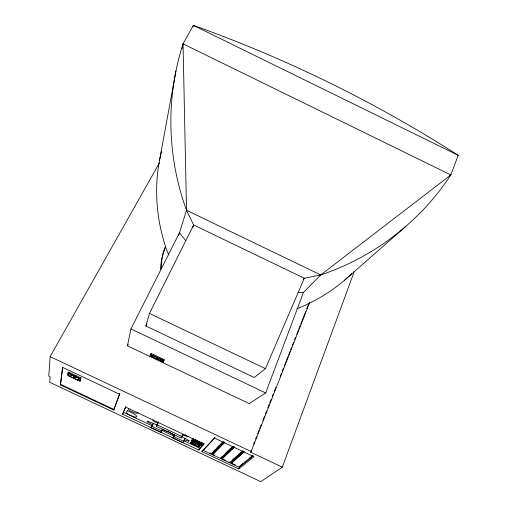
<?xml version="1.0" encoding="UTF-8"?>
<svg xmlns="http://www.w3.org/2000/svg" width="507" height="507" viewBox="0 0 507 507"><rect width="100%" height="100%" fill="white"/><g stroke="black" fill="none" stroke-linecap="round" stroke-linejoin="round"><path stroke-width="0.76" d="M159.483 162.804L50.13 356.643L48.792 376.055L50.117 376.676L49.699 382.253L260.801 481.65L282.323 467.131L354.399 271.188M60.441 384.946L62.519 367.328L119.5 394.218L113.714 410.03L60.441 384.946L62.754 367.505M67.944 372.924L67.596 375.408L80.024 381.27L80.974 377.943L68.432 372.03L67.944 372.924L80.493 378.843L80.024 381.27M68.293 375.047L68.534 373.393L79.833 378.729L79.523 380.345L77.825 380.092L69.827 376.321L68.293 375.047L69.332 373.133M75.112 376.333L74.478 377.512L73.515 377.056L74.199 375.573M74.478 377.512L75.163 376.029M75.739 377.354L76.703 377.804L75.739 377.354L76.373 376.169M159.553 160.237L175.954 70.974M182.159 48.495L183.046 43.843L193.363 25.35C286.176 58.476 375.25 102.084 458.208 155.294L450.843 174.934L449.684 176.005M193.047 26.903L193.363 25.35L458.208 155.294M178.559 235.742L186.513 210.266A244.982 231.477 79 0 1 183.046 43.843L450.843 174.934A248.449 242.935 -16 0 1 320.728 274.94L303.471 292.4L265.674 392.931L249.21 403.572L127.466 345.837L130.952 328.923L179.478 232.802L185.911 240.781M450.843 174.934L320.728 274.94L304.301 278.242L265.446 368.659L254.235 377.519L145.864 325.982L149.464 313.427L193.642 224.975L186.513 210.266L183.046 43.843M192.603 227.916L193.642 224.975L304.301 278.242L303.243 279.376M113.714 410.03L119.798 393.616L119.5 394.218M164.293 359.704L163.096 362.194L150.078 356.015L150.668 354.437L151.143 353.461L164.293 359.704L163.824 360.68L150.668 354.437M151.143 353.461L150.078 356.015M150.864 355.908L151.263 354.856L163.115 360.477L162.633 361.491L152.423 357.036L150.864 355.908L151.542 354.526M282.323 467.131L250.464 452.092L251.041 450.622M253.646 443.999L254.514 441.793M255.667 438.847L256.536 436.641M257.689 433.7L259.14 430.018M259.717 428.548L261.162 424.872M262.899 420.455L264.629 416.044M265.497 413.832L266.657 410.892M267.81 407.951L269.255 404.269M269.838 402.799L271.283 399.123M272.436 396.176L273.305 393.971M274.464 391.03L275.909 387.348M280.244 376.314L281.398 373.374M282.557 370.427L283.426 368.221M284.579 365.281L286.024 361.599M286.607 360.128L288.052 356.453M288.629 354.982L290.074 351.3M290.65 349.83L291.519 347.625M292.387 345.419L293.547 342.472M294.7 339.532L295.568 337.326M296.722 334.379L298.173 330.703M298.75 329.233L300.195 325.551M300.771 324.081L305.689 311.577M306.843 308.63L308.288 304.954M250.464 452.092L251.136 451.528L309.79 302.166M244.247 451.509L230.97 463.417L238.854 467.131L242.631 463.645M202.42 450.267L201.875 451.547L238.81 468.943L239.583 467.004L252.955 456.123M154.185 356.269L155.199 356.751M234.424 446.876L221.743 459.069L229.633 462.79L229.867 462.207M122.618 414.225L125.571 407.07L204.175 444.119L198.795 450.096L122.618 414.225L125.926 406.576M224.601 442.237L212.503 454.722L220.399 458.442L221.762 456.801M203.503 449.785L203.256 450.368L211.166 454.088L215.152 449.709M198.795 450.096L199.619 448.175L204.036 443.238M198.243 446.42L199.112 445.431L197.134 444.5A1.591 0.431 24 0 0 195.968 443.593A1.591 0.431 24 0 0 194.358 443.194L192.166 442.161L191.335 443.162L198.243 446.42L198.966 444.74M198.725 446.838L200.265 444.924L198.725 446.838L190.543 442.985L192.026 441.039M199.707 444.835L199.986 444.189L192.476 440.653L192.197 441.293L199.707 444.835L200.297 444.164L192.755 440.615L192.197 441.293M201.038 443.042L193.047 439.277L192.768 439.924L200.759 443.688L201.678 442.313M192.882 438.688L191.152 441.096L200.696 445.596L202.502 443.226M192.768 439.924L193.661 438.536M158.811 358.455L159.825 358.937M169.534 432.338L174.351 435.114L173.02 438.08L182.818 442.693L185.169 438.39L181.652 436.73M158.298 422.356L156.327 426.317L181.094 437.991L182.431 434.981L188.034 436.685L185.435 434.759M181.094 437.991L183.204 434.201M173.02 438.08L174.788 434.943M156.866 425.05L153.342 423.389L151.143 427.775L160.96 432.395L162.316 429.442L168.349 431.831L168.844 431.609M160.96 432.395L162.658 429.226M156.327 426.317L158.59 421.868M151.143 427.775L153.342 423.389L147.575 421.159L147.144 421.387L147.201 421.849L152.518 424.828M160.801 361.009L161.803 358.931M163.096 362.194L163.558 361.231M152.423 357.036L153.437 354.963M145.864 325.982L146.922 323.859M127.466 345.837L128.182 344.43M77.825 380.092L78.851 378.178M80.493 378.843L80.974 377.943M73.515 377.056L74.149 375.883M69.827 376.321L70.866 374.413M191.152 441.096L193.078 438.751L202.737 443.302L200.696 445.596M190.543 442.985L191.887 441.363M200.759 443.688L201.399 442.966L193.376 439.182M201.875 451.547L214.715 437.642M203.256 450.368L214.993 437.68M216.216 448.625L222.636 442.11M211.166 454.088L223.454 441.641M211.926 453.974L224.031 441.755M212.503 454.722L224.88 442.313M225.133 453.619L232.998 446.204M220.399 458.442L233.309 446.293M233.359 446.876L221.153 458.322L225.406 460.324M221.743 459.069L234.741 446.965M344.475 280.289L405.194 226.889M232.219 460.141L234.576 458.075M235.755 457.035L242.821 450.837M229.633 462.79L243.164 450.938M230.368 462.663L243.164 451.503M230.97 463.417L244 452.13M244.406 462.194L245.584 461.231M249.133 458.328L252.093 455.913M238.854 467.131L253.031 455.565M238.81 468.943L253.975 456.706L214.366 438.016M298.059 292.419L303.471 292.4M157.195 424.866L182.133 436.622M190.683 442.668L196.133 445.235M123.543 412.343L152.689 426.07M161.226 430.088L174.021 436.121M183.971 440.811L199.619 448.175M209.797 452.973L214.765 455.311M228.955 461.997L235.33 465.001M151.961 426.355L161.841 431.007M173.99 436.73L183.851 441.375M60.751 384.382L113.999 409.466M50.13 356.643L251.136 451.528M73.566 376.752L74.529 377.208M130.952 328.923L265.674 392.931M149.464 313.427L265.446 368.659M186.513 210.266L320.728 274.94M157.715 423.332L153.406 421.114A3.72 1.027 24.8 0 1 153.291 419.91M168.609 254.875L166.942 250.673A188.883 168.894 37.5 0 1 161.486 151.492M160.681 269.223A71.253 63.337 29 0 1 165.542 246.751M161.169 268.628A71.519 63.508 29 0 1 165.447 246.7M351.744 273.717A190.321 170.625 21.3 0 1 328.593 292.241L320.025 297.565A190.321 170.625 21.3 0 1 296.944 308.807M137.993 412.451A5.482 1.508 25.3 0 1 132.416 411.918A4.195 1.153 25.3 0 1 128.309 408.737M189.073 440.805L188.68 441.293L184.13 439.721L185.169 438.39L189.073 440.805M71.379 374.977L72.298 375.744L71.379 374.977M156.41 357.847L157.341 358.519L156.41 357.847M127.244 410.632L126.661 411.995A4.88 1.325 25.3 0 0 130.464 415.385L132.27 416.234A5.558 1.508 25.3 0 0 136.687 416.703A5.558 1.508 25.3 0 0 133.493 413.579L127.244 410.632"/></g></svg>
